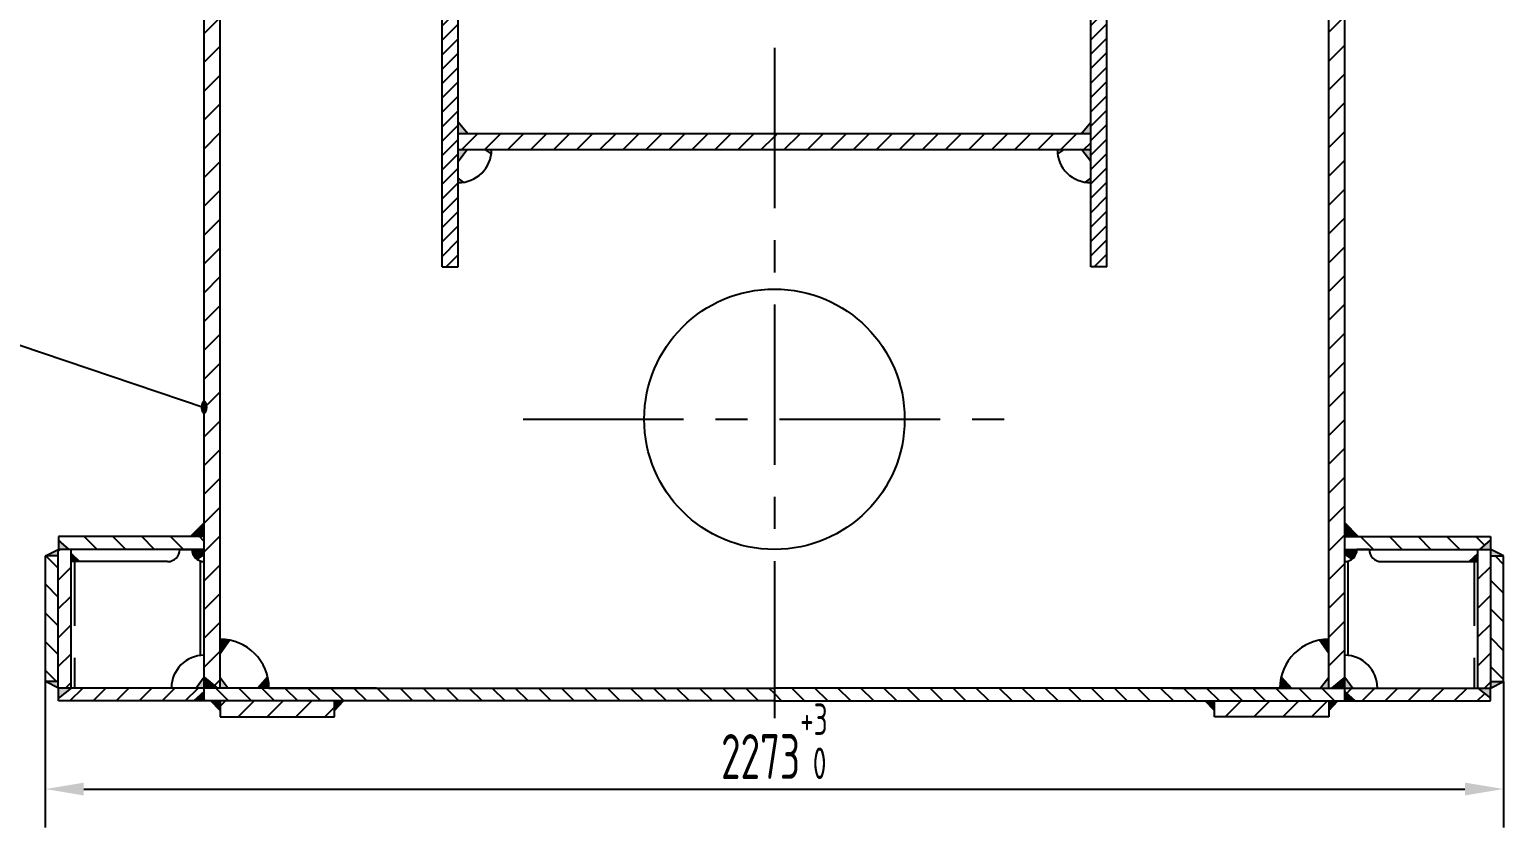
# Model space of a CAD drawing. Header units: millimetres. Extents: x 0 to 8400, y -2453 to 5940.
# Drawn here: x 2969 to 5267, y 1005 to 2249 of the extents above; entities that cross this region are included whole.
import ezdxf
from ezdxf.enums import TextEntityAlignment as Align

# ---------------------------------------------------------------- set-up
doc = ezdxf.new("R2010")
doc.units = ezdxf.units.MM
doc.header["$LTSCALE"] = 200
doc.linetypes.add('F', pattern=[0.75, 0.5, -0.25])
doc.linetypes.add('G', pattern=[2, 1.25, -0.25, 0.25, -0.25])
for name, color, linetype in [('01', 7, 'Continuous'), ('02', 1, 'Continuous'), ('04', 2, 'F'), ('05', 142, 'G'), ('08', 1, 'Continuous')]:
    doc.layers.add(name, color=color, linetype=linetype)
doc.styles.get("Standard").update_dxf_attribs({"font": 'isocp', "width": 0.707, "bigfont": 'intecad.shx'})
doc.dimstyles.new('INTE', dxfattribs={"dimscale": 20, "dimtxt": 3.5, "dimasz": 3, "dimexe": 3, "dimexo": 0, "dimgap": 1, "dimtad": 1, "dimdec": 3, "dimdsep": 46, "dimtxsty": 'Standard', "dimcen": 0, "dimclrd": 1, "dimclre": 1, "dimclrt": 3, "dimaunit": 1, "dimadec": 0, "dimazin": 0, "dimtfac": 1, "dimtdec": 3, "dimtmove": 0, "dimatfit": 0, "dimfxl": 1, "dimarcsym": 0})
pattern_1 = [(135, (8311.955, -3830.354), (-17.96051, -17.96051), [])]
pattern_2 = [(45, (8311.955, -3830.354), (-17.96051, 17.96051), [])]
pattern_3 = [(135, (8658.413, -2260.017), (22.45064, 22.45064), [])]
pattern_4 = [(45, (8658.413, -2260.017), (22.45064, -22.45064), [])]
pattern_5 = [(135, (8311.955, -3830.354), (-22.45064, -22.45064), [])]
pattern_6 = [(45, (8311.955, -3830.354), (-22.45064, 22.45064), [])]

# ---------------------------------------------------------------- blocks, each defined once
blk = doc.blocks.new('*D32')
at = {"layer": '08', "color": 1, "lineweight": -2, "transparency": 16777216}
for p, q in [((2994, 1232), (2994, 1004.5)), ((5267, 1232), (5267, 1004.5)), ((3054, 1064.5), (5207, 1064.5))]:
    blk.add_line(p, q, dxfattribs=at)
at = {"layer": '08', "color": 1, "transparency": 16777216}
for points in [[(3054, 1074.5), (3054, 1054.5), (2994, 1064.5)], [(5207, 1074.5), (5207, 1054.5), (5267, 1064.5)]]:
    blk.add_solid(points, dxfattribs=at)
at = {"layer": 'DEFPOINTS', "color": 0, "transparency": 16777216}
for p in [(2994, 1232), (5267, 1232), (5267, 1064.5)]:
    blk.add_point(p, dxfattribs=at)
at = {"layer": '08', "color": 3, "transparency": 16777216, "insert": (4130.5, 1139), "char_height": 70, "attachment_point": 5}
blk.add_mtext('2273{\\C3;\\H0.7x;\\S+3^  0;}', dxfattribs=at)

msp = doc.modelspace()

# ---------------------------------------------------------------- hatches: boundary and pattern name
at = {"layer": '01'}
h = msp.add_hatch(color=256, dxfattribs=at)
h.paths.add_polyline_path([(3651.1512, 2061.0123), (3637.5495, 2061.0123), (3637.5495, 2043.0632)])
h.paths.add_polyline_path([(3637.5495, 2104.2591), (3637.5495, 2086.0123), (3652.6275, 2086.0123)])
h = msp.add_hatch(color=256, dxfattribs=at)
h.paths.add_polyline_path([(4609.9478, 2061.0123), (4623.5495, 2061.0123), (4623.5495, 2043.0632)])
h.paths.add_polyline_path([(4623.5495, 2104.2591), (4623.5495, 2086.0123), (4608.4716, 2086.0123)])
h = msp.add_hatch(color=256, dxfattribs=at)
h.paths.add_polyline_path([(3637.5495, 2016.6896), (3637.5495, 2010.0221, 0.040156633), (3645.7132, 2010.5179)])
h.paths.add_polyline_path([(3689.5495, 2061.0123), (3679.7287, 2061.0123), (3689.1351, 2054.524, 0.031902798)])
h = msp.add_hatch(color=256, dxfattribs=at)
h.paths.add_polyline_path([(4623.5495, 2016.6896), (4623.5495, 2010.0221, -0.040156633), (4615.3858, 2010.5179)])
h.paths.add_polyline_path([(4571.5495, 2061.0123), (4581.3704, 2061.0123), (4571.9639, 2054.524, -0.031902798)])
for points in [[(3220.468, 1458.0123), (3241.5495, 1458.0123), (3241.5495, 1479.7564)], [(5019.5495, 1479.7564), (5019.5495, 1458.0123), (5040.6311, 1458.0123)], [(3034.0495, 1431.8566), (3034.0495, 1419.0791), (3047.472, 1419.0791)], [(3230.5101, 1422.6152), (3241.5495, 1430.3068), (3241.5495, 1438.0123), (3222.5496, 1438.0123, 0.241352932)], [(5030.589, 1422.6152), (5019.5495, 1430.3068), (5019.5495, 1438.0123), (5038.5494, 1438.0123, -0.241352932)], [(5227.0495, 1431.8566), (5227.0495, 1419.0791), (5213.6271, 1419.0791)], [(3281.0947, 1296.6074, 0.048180317), (3266.5495, 1298.0123), (3266.5495, 1275.9936)], [(4980.0043, 1296.6074, -0.048180317), (4994.5495, 1298.0123), (4994.5495, 1275.9936)], [(3241.5495, 1239.1227), (3241.5495, 1222.0123), (3262.1493, 1222.0123)], [(3340.5053, 1239.5208), (3324.7432, 1222.0123), (3342.5495, 1222.0123, 0.05818132)], [(4920.5938, 1239.5208), (4936.3558, 1222.0123), (4918.5495, 1222.0123, -0.05818132)], [(4998.9498, 1222.0123), (5019.5495, 1222.0123), (5019.5495, 1239.1227)], [(3241.5495, 1216.6602), (3241.5495, 1202.0123), (3225.4507, 1202.0123)], [(3266.5495, 1202.0123), (3252.0892, 1202.0123), (3266.5495, 1186.935)], [(3444.5495, 1202.0123), (3459.0099, 1202.0123), (3444.5495, 1186.935)], [(4816.5495, 1202.0123), (4802.0892, 1202.0123), (4816.5495, 1186.935)], [(4994.5495, 1202.0123), (5009.0099, 1202.0123), (4994.5495, 1186.935)], [(5019.5495, 1216.6602), (5019.5495, 1202.0123), (5035.6484, 1202.0123)]]:
    msp.add_hatch(color=256, dxfattribs=at).paths.add_polyline_path(points)
h = msp.add_hatch(color=256, dxfattribs=at)
h.paths.add_polyline_path([(3031.1782, 1438.0123), (3014.5495, 1438.0123), (3014.5495, 1452.6746)])
h.paths.add_polyline_path([(3014.0495, 1428.0123), (2994.0495, 1428.0123), (3014.0495, 1438.0123)])
h = msp.add_hatch(color=256, dxfattribs=at)
h.paths.add_polyline_path([(5229.9209, 1438.0123), (5246.5495, 1438.0123), (5246.5495, 1452.6746)])
h.paths.add_polyline_path([(5247.0495, 1428.0123), (5267.0495, 1428.0123), (5247.0495, 1438.0123)])
h = msp.add_hatch(color=256, dxfattribs=at)
h.paths.add_polyline_path([(3014.5495, 1206.3945), (3014.5495, 1222.0123), (3034.0495, 1222.0123)])
h.paths.add_polyline_path([(2994.0495, 1232.0123), (3014.0495, 1232.0123), (3014.0495, 1222.2562)])
h = msp.add_hatch(color=256, dxfattribs=at)
h.paths.add_polyline_path([(3241.5495, 1222.0123), (3228.9536, 1222.0123), (3241.5495, 1239.1227)])
h.paths.add_polyline_path([(3266.5495, 1238.5392), (3279.1619, 1222.0123), (3266.5495, 1222.0123)])
h = msp.add_hatch(color=256, dxfattribs=at)
h.paths.add_polyline_path([(5019.5495, 1222.0123), (5032.1454, 1222.0123), (5019.5495, 1239.1227)])
h.paths.add_polyline_path([(4994.5495, 1238.5392), (4981.9372, 1222.0123), (4994.5495, 1222.0123)])
h = msp.add_hatch(color=256, dxfattribs=at)
h.paths.add_polyline_path([(5246.5495, 1206.3945), (5246.5495, 1222.0123), (5227.0495, 1222.0123)])
h.paths.add_polyline_path([(5267.0495, 1232.0123), (5247.0495, 1232.0123), (5247.0495, 1222.2562)])
at = {"layer": '02', "linetype": 'Continuous'}
h = msp.add_hatch(dxfattribs=at)
h.set_pattern_fill('LINE', color=1, scale=10, angle=45, style=0)
h.set_pattern_definition([(45, (246.13, -79.498), (-22.45064, 22.45064), [])])
h.paths.add_polyline_path([(3241.5495, 1239.1227), (3262.1493, 1222.0123), (3266.5495, 1222.0123), (3266.5495, 2714.0123), (3241.5495, 2704.5123)])
h.paths.add_polyline_path([(4994.5495, 1222.0123), (4998.9498, 1222.0123), (5019.5495, 1239.1227), (5019.5495, 2704.5123), (4994.5495, 2714.0123)])
h = msp.add_hatch(dxfattribs=at)
h.set_pattern_fill('LINE', color=1, scale=5, angle=45, style=0)
h.set_pattern_definition([(45, (246.13, -79.498), (-11.22532, 11.22532), [])])
h.paths.add_polyline_path([(3612.5495, 1878.6276), (3637.5495, 1878.6276), (3637.5495, 2704.5123), (3612.5495, 2714.0123)])
h.paths.add_polyline_path([(4648.5495, 2714.0123), (4623.5495, 2704.5123), (4623.5495, 1878.6276), (4648.5495, 1878.6276)])
at = {"layer": '02'}
h = msp.add_hatch(dxfattribs=at)
h.set_pattern_fill('LINE', color=256, scale=8, angle=45, style=0)
h.set_pattern_definition(pattern_2)
h.paths.add_polyline_path([(4130.5495, 2061.0123), (4130.5495, 2086.0123), (3637.5495, 2086.0123), (3637.5495, 2061.0123)])
h = msp.add_hatch(dxfattribs=at)
h.set_pattern_fill('LINE', color=256, scale=8, angle=45, style=0)
h.set_pattern_definition(pattern_2)
h.paths.add_polyline_path([(4130.5495, 2086.0123), (4623.5495, 2086.0123), (4623.5495, 2061.0123), (4130.5495, 2061.0123)])
h = msp.add_hatch(dxfattribs=at)
h.set_pattern_fill('LINE', color=256, scale=10, angle=45, style=0)
h.set_pattern_definition(pattern_3)
h.paths.add_polyline_path([(3014.5495, 1458.0123), (3014.5495, 1452.6746), (3031.1782, 1438.0123), (3241.5495, 1438.0123), (3241.5495, 1458.0123)])
h = msp.add_hatch(dxfattribs=at)
h.set_pattern_fill('LINE', color=256, scale=10, angle=135, style=0)
h.set_pattern_definition(pattern_5)
h.paths.add_polyline_path([(5019.5495, 1458.0123), (5019.5495, 1438.0123), (5229.9209, 1438.0123), (5246.5495, 1452.6746), (5246.5495, 1458.0123)])
h = msp.add_hatch(dxfattribs=at)
h.set_pattern_fill('LINE', color=256, scale=10, angle=45, style=0)
h.set_pattern_definition(pattern_3)
h.paths.add_polyline_path([(3014.0495, 1428.0123), (2994.0495, 1428.0123), (2994.0495, 1232.0123), (3014.0495, 1232.0123)])
h = msp.add_hatch(dxfattribs=at)
h.set_pattern_fill('LINE', color=256, scale=10, angle=135, style=0)
h.set_pattern_definition(pattern_4)
h.paths.add_polyline_path([(3014.0495, 1222.2562), (3014.5495, 1222.0123), (3034.0495, 1222.0123), (3034.0495, 1438.0123), (3014.0495, 1438.0123)])
h = msp.add_hatch(dxfattribs=at)
h.set_pattern_fill('LINE', color=256, scale=10, angle=45, style=0)
h.set_pattern_definition(pattern_6)
h.paths.add_polyline_path([(5247.0495, 1438.0123), (5227.0495, 1438.0123), (5227.0495, 1222.0123), (5246.5495, 1222.0123), (5247.0495, 1222.2562)])
h = msp.add_hatch(dxfattribs=at)
h.set_pattern_fill('LINE', color=256, scale=10, angle=135, style=0)
h.set_pattern_definition(pattern_5)
h.paths.add_polyline_path([(5247.0495, 1232.0123), (5267.0495, 1232.0123), (5267.0495, 1428.0123), (5247.0495, 1428.0123)])
h = msp.add_hatch(dxfattribs=at)
h.set_pattern_fill('LINE', color=256, scale=8, angle=135, style=0)
h.set_pattern_definition([(45, (8658.413, -2260.017), (17.96051, -17.96051), [])])
h.paths.add_polyline_path([(3034.0495, 1222.0123), (3014.5495, 1206.3945), (3014.5495, 1202.0123), (3225.4507, 1202.0123), (3241.5495, 1216.6602), (3241.5495, 1222.0123)])
h = msp.add_hatch(dxfattribs=at)
h.set_pattern_fill('LINE', color=256, scale=8, angle=135, style=0)
h.set_pattern_definition(pattern_1)
h.paths.add_polyline_path([(3342.5495, 1222.0123), (3241.5495, 1222.0123), (3241.5495, 1202.0123), (4130.5495, 1202.0123), (4130.5495, 1222.0123)])
h = msp.add_hatch(dxfattribs=at)
h.set_pattern_fill('LINE', color=256, scale=8, angle=135, style=0)
h.set_pattern_definition(pattern_1)
h.paths.add_polyline_path([(4130.5495, 1222.0123), (4918.5495, 1222.0123), (5019.5495, 1222.0123), (5019.5495, 1202.0123), (4130.5495, 1202.0123)])
h = msp.add_hatch(dxfattribs=at)
h.set_pattern_fill('LINE', color=256, scale=8, angle=45, style=0)
h.set_pattern_definition(pattern_2)
h.paths.add_polyline_path([(5019.5495, 1222.0123), (5019.5495, 1216.6602), (5035.6484, 1202.0123), (5246.5495, 1202.0123), (5246.5495, 1206.3945), (5227.0495, 1222.0123)])
h = msp.add_hatch(dxfattribs=at)
h.set_pattern_fill('LINE', color=256, scale=10, angle=135, style=0)
h.set_pattern_definition(pattern_4)
h.paths.add_polyline_path([(3444.5495, 1177.0123), (3444.5495, 1202.0123), (3266.5495, 1202.0123), (3266.5495, 1177.0123)])
h = msp.add_hatch(dxfattribs=at)
h.set_pattern_fill('LINE', color=256, scale=10, angle=45, style=0)
h.set_pattern_definition(pattern_6)
h.paths.add_polyline_path([(4994.5495, 1177.0123), (4994.5495, 1202.0123), (4816.5495, 1202.0123), (4816.5495, 1177.0123)])

# ---------------------------------------------------------------- linework, layer by layer
at = {"layer": '01'}
for p, q in [((3241.5495, 1202.0123), (3241.5495, 2739.7623)), ((4994.5495, 1222.0123), (4994.5495, 2739.7623)), ((5019.5495, 1202.0123), (5019.5495, 2739.7623)), ((3652.6275, 2086.0123), (3637.5495, 2104.2591)), ((4608.4716, 2086.0123), (4623.5495, 2104.2591)), ((4623.5495, 2086.0123), (3637.5495, 2086.0123)), ((4623.5495, 2061.0123), (3637.5495, 2061.0123)), ((3637.5495, 2043.0632), (3651.1512, 2061.0123)), ((3679.7287, 2061.0123), (3689.1351, 2054.524)), ((4581.3704, 2061.0123), (4571.9639, 2054.524)), ((4623.5495, 2043.0632), (4609.9478, 2061.0123)), ((3645.7132, 2010.5179), (3637.5495, 2016.6896)), ((4615.3858, 2010.5179), (4623.5495, 2016.6896)), ((3612.5495, 1878.6276), (3637.5495, 1878.6276)), ((4648.5495, 1878.6276), (4623.5495, 1878.6276)), ((3220.468, 1458.0123), (3241.5495, 1479.7564)), ((5040.6311, 1458.0123), (5019.5495, 1479.7564)), ((3241.5495, 1458.0123), (3014.5495, 1458.0123)), ((3014.5495, 1458.0123), (3014.5495, 1438.0123)), ((3031.1782, 1438.0123), (3014.5495, 1452.6746)), ((5019.5495, 1458.0123), (5246.5495, 1458.0123)), ((5229.9209, 1438.0123), (5246.5495, 1452.6746)), ((5246.5495, 1458.0123), (5246.5495, 1438.0123)), ((2994.0495, 1428.0123), (3014.0495, 1438.0123)), ((2994.0495, 1232.0123), (2994.0495, 1428.0123)), ((3014.0495, 1428.0123), (2994.0495, 1428.0123)), ((3014.0495, 1222.0123), (3014.0495, 1438.0123)), ((3241.5495, 1438.0123), (3014.0495, 1438.0123)), ((3034.0495, 1222.0123), (3034.0495, 1438.0123)), ((3034.0495, 1431.8566), (3047.472, 1419.0791)), ((3203.5495, 1438.0791), (3222.5495, 1438.0791)), ((3241.5495, 1430.3068), (3230.5101, 1422.6152)), ((5019.5495, 1438.0123), (5247.0495, 1438.0123)), ((5019.5495, 1430.3068), (5030.589, 1422.6152)), ((5057.5495, 1438.0791), (5038.5495, 1438.0791)), ((5227.0495, 1431.8566), (5213.6271, 1419.0791)), ((5227.0495, 1222.0123), (5227.0495, 1438.0123)), ((5247.0495, 1222.0123), (5247.0495, 1438.0123)), ((5267.0495, 1428.0123), (5247.0495, 1438.0123)), ((5247.0495, 1428.0123), (5267.0495, 1428.0123)), ((5267.0495, 1232.0123), (5267.0495, 1428.0123)), ((3236.039, 1272.7137), (3236.039, 1419.8957)), ((5025.06, 1272.7137), (5025.06, 1419.8957)), ((3266.5495, 1275.9936), (3281.0947, 1296.6074)), ((4994.5495, 1275.9936), (4980.0043, 1296.6074)), ((3014.0495, 1232.0123), (2994.0495, 1232.0123)), ((3014.5495, 1222.0123), (2994.0495, 1232.0123)), ((3510.2491, 1222.0123), (3014.0495, 1222.0123)), ((3034.0495, 1222.0123), (3014.5495, 1206.3945)), ((3014.5495, 1202.0123), (3014.5495, 1222.0123)), ((3241.5495, 1239.1227), (3228.9536, 1222.0123)), ((3241.5495, 1239.1227), (3262.1493, 1222.0123)), ((3266.5495, 1238.5392), (3279.1619, 1222.0123)), ((3340.5053, 1239.5208), (3324.7432, 1222.0123)), ((3342.5495, 1222.0123), (4130.5495, 1222.0123)), ((4918.5495, 1222.0123), (4130.5495, 1222.0123)), ((4750.85, 1222.0123), (5247.0495, 1222.0123)), ((4920.5938, 1239.5208), (4936.3558, 1222.0123)), ((4994.5495, 1238.5392), (4981.9372, 1222.0123)), ((5019.5495, 1239.1227), (4998.9498, 1222.0123)), ((5019.5495, 1239.1227), (5032.1454, 1222.0123)), ((5227.0495, 1222.0123), (5246.5495, 1206.3945)), ((5246.5495, 1222.0123), (5267.0495, 1232.0123)), ((5246.5495, 1202.0123), (5246.5495, 1222.0123)), ((5247.0495, 1232.0123), (5267.0495, 1232.0123)), ((4130.5495, 1202.0123), (3014.5495, 1202.0123)), ((3241.5495, 1216.6602), (3225.4507, 1202.0123)), ((3266.5495, 1186.935), (3252.0892, 1202.0123)), ((3266.5495, 1202.0123), (3266.5495, 1177.0123)), ((3444.5495, 1186.935), (3459.0099, 1202.0123)), ((3444.5495, 1177.0123), (3444.5495, 1202.0123)), ((4130.5495, 1202.0123), (5246.5495, 1202.0123)), ((4816.5495, 1186.935), (4802.0892, 1202.0123)), ((4816.5495, 1177.0123), (4816.5495, 1202.0123)), ((4994.5495, 1202.0123), (4994.5495, 1177.0123)), ((4994.5495, 1186.935), (5009.0099, 1202.0123)), ((5019.5495, 1216.6602), (5035.6484, 1202.0123)), ((3266.5495, 1177.0123), (3444.5495, 1177.0123)), ((4994.5495, 1177.0123), (4816.5495, 1177.0123))]:
    msp.add_line(p, q, dxfattribs=at)
at = {"layer": '01', "color": 7, "linetype": 'Continuous'}
for p, q in [((3266.5495, 1222.0123), (3266.5495, 2739.7623)), ((3612.5495, 1878.6276), (3612.5495, 2739.7623)), ((3637.5495, 1878.6276), (3637.5495, 2739.7623)), ((4623.5495, 1878.6276), (4623.5495, 2739.7623)), ((4648.5495, 1878.6276), (4648.5495, 2739.7623)), ((3184.5495, 1419.0791), (3034.0495, 1419.0791)), ((5076.5495, 1419.0791), (5227.0495, 1419.0791))]:
    msp.add_line(p, q, dxfattribs=at)
at = {"layer": '01'}
msp.add_circle((4130.5495, 1641.0123), 203, dxfattribs=at)
for centre, radius, start, end in [((3638.5495, 2061.0123), 51, 268.8764813, 0), ((4622.5495, 2061.0123), 51, 180, 271.1235187), ((3184.5495, 1438.0791), 19, 270, 0), ((3241.5495, 1438.0791), 19, 180, 270), ((5019.5495, 1438.0791), 19, 270, 0), ((5076.5495, 1438.0791), 19, 180, 270), ((3266.5495, 1222.0123), 76, 0, 90), ((4994.5495, 1222.0123), 76, 90, 180), ((3241.5495, 1222.0123), 51, 90, 180), ((5019.5495, 1222.0123), 51, 0, 90)]:
    msp.add_arc(centre, radius, start, end, dxfattribs=at)
at = {"layer": '02'}
msp.add_line((3241.5495, 1658.6848), (2717.9369, 1835.5505), dxfattribs=at)
at = {"layer": '04'}
for p, q in [((3039.6816, 1419.0791), (3039.6816, 1222.0123)), ((5221.4175, 1419.0791), (5221.4175, 1222.0123))]:
    msp.add_line(p, q, dxfattribs=at)
at = {"layer": '05'}
msp.add_line((4130.5495, 4219.969), (4130.5495, 1175.2292), dxfattribs=at)
at = {"layer": '05', "color": 142, "linetype": 'G'}
msp.add_line((3738.6559, 1641.0123), (4511.4335, 1641.0123), dxfattribs=at)

# ---------------------------------------------------------------- texts
at = {"layer": '02', "width": 0.605172}
msp.add_text('●', height=20, dxfattribs=at).set_placement((3235.5495, 1648.6848), (3247.5495, 1648.6848), align=Align.FIT)

# ---------------------------------------------------------------- dimensions: what is measured, and where the dimension line sits
at = {"layer": '08'}
dim = msp.add_linear_dim(base=(5267.0495, 1064.5068), p1=(2994.0495, 1232.0123), p2=(5267.0495, 1232.0123), text='2273{\\C3;\\H0.7x;\\S+3^  0;}', dimstyle='INTE', dxfattribs=at)
dim.commit()
dim.dimension.update_dxf_attribs({"geometry": '*D32', "text_midpoint": (4130.5495, 1064.5068), "dimtype": 160})

doc.saveas('drawing.dxf')
